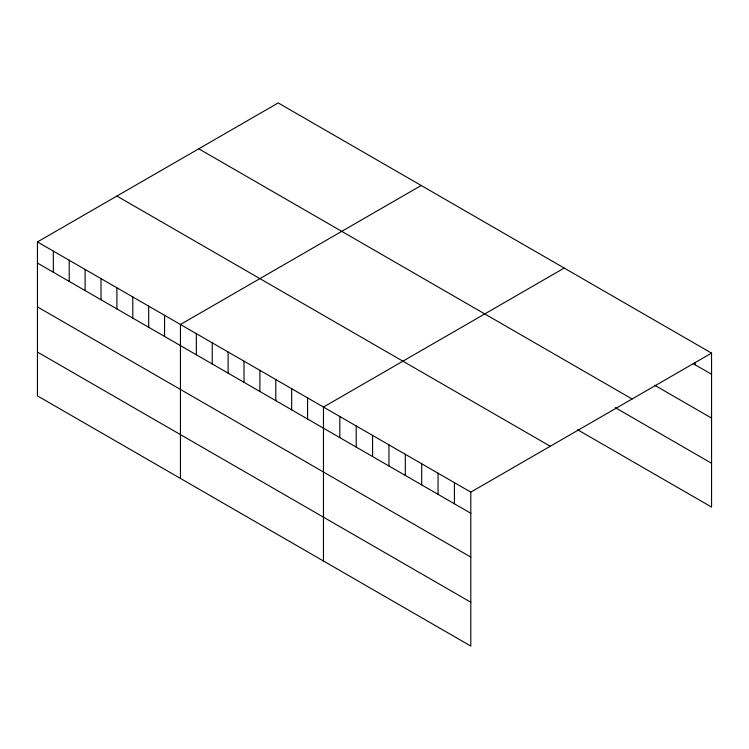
<?xml version="1.0" encoding="UTF-8"?>
<svg xmlns="http://www.w3.org/2000/svg" width="749" height="749" viewBox="0 0 749 749"><rect width="100%" height="100%" fill="white"/><g stroke="black" fill="none" stroke-linecap="round" stroke-linejoin="round"><path stroke-width="1.12" d="M37.45 241.927L470.803 492.121L470.803 646.069L37.45 395.875L37.45 241.927L278.197 102.931L711.55 353.125L711.55 507.073L577.694 429.795M421.21 185.49L180.453 324.486L180.453 478.442M564.212 268.058L323.465 407.053L323.465 561.01M470.803 492.121L711.55 353.125M693.256 363.696L711.55 374.257M654.729 385.286L711.55 418.082M198.757 148.798L632.1 398.992M615.247 407.643L711.55 463.247M116.9 196.06L550.243 446.245M37.45 263.058L470.803 513.252M37.45 306.893L470.803 557.078M37.45 352.049L470.803 602.243M695.175 362.582L695.175 364.8M454.428 482.665L454.428 503.796M438.062 473.209L438.062 494.349M421.687 463.762L421.687 484.893M405.312 454.306L405.312 475.446M388.946 444.859L388.946 465.99M372.571 435.403L372.571 456.544M356.206 425.956L356.206 447.087M339.831 416.5L339.831 437.641M307.567 397.878L307.567 419.009M291.679 388.703L291.679 409.834M275.791 379.528L275.791 400.668M259.903 370.352L259.903 391.493M244.015 361.187L244.015 382.318M228.127 352.011L228.127 373.142M212.239 342.836L212.239 363.967M196.341 333.661L196.341 354.792M164.565 315.31L164.565 336.451M148.677 306.144L148.677 327.276M132.788 296.969L132.788 318.1M116.9 287.794L116.9 308.925M101.012 278.619L101.012 299.75M85.114 269.443L85.114 290.584M69.226 260.268L69.226 281.409M53.338 251.102L53.338 272.233"/></g></svg>
